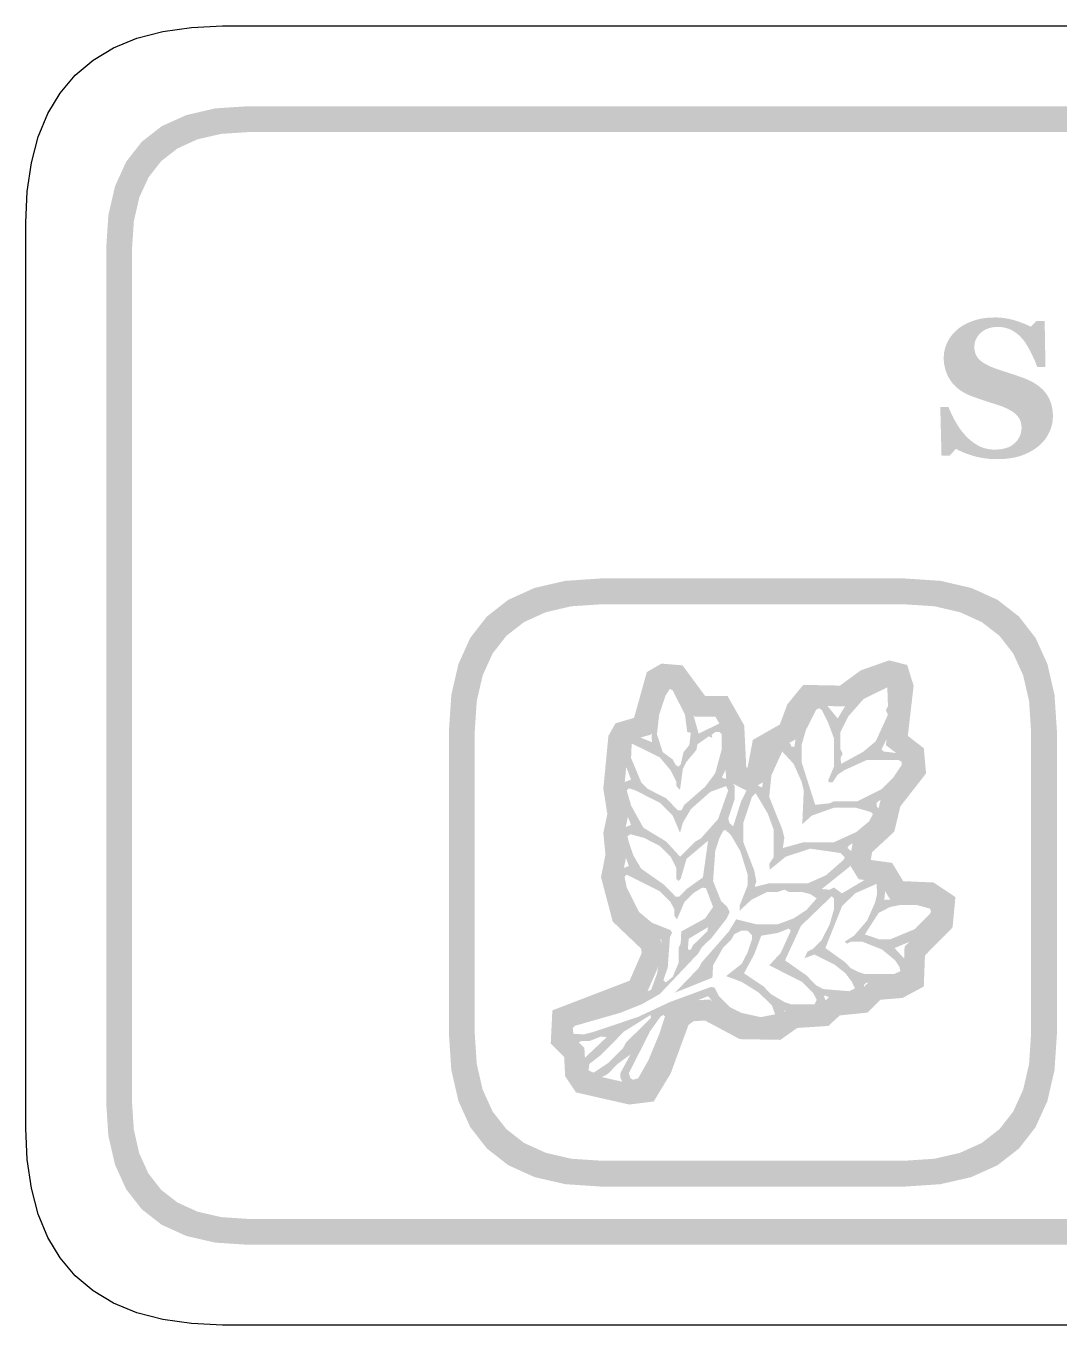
# Model space of a CAD drawing. Header units: millimetres. Extents: x 6 to 297, y 55 to 451.
# Drawn here: x 5.96 to 21.93, y 316.16 to 336.24 of the extents above; entities that cross this region are included whole.
import ezdxf

# ---------------------------------------------------------------- set-up
doc = ezdxf.new("R2010")
doc.units = ezdxf.units.MM
doc.layers.add('CUT', color=1, linetype='Continuous')
doc.layers.add('RASTER', color=7, linetype='Continuous')

msp = doc.modelspace()

# ---------------------------------------------------------------- hatches: boundary and pattern name
at = {"layer": 'RASTER'}
h = msp.add_hatch(color=7, dxfattribs=at)
h.paths.add_polyline_path([(7.2, 332.8), (7.234, 333.316), (7.337, 333.763), (7.509, 334.141), (7.75, 334.45), (8.059, 334.691), (8.438, 334.862), (8.884, 334.966), (9.4, 335), (66.6, 335), (67.116, 334.966), (67.563, 334.862), (67.941, 334.691), (68.25, 334.45), (68.491, 334.141), (68.663, 333.763), (68.766, 333.316), (68.8, 332.8), (68.8, 319.6), (68.766, 319.084), (68.663, 318.638), (68.491, 318.259), (68.25, 317.95), (67.941, 317.709), (67.563, 317.537), (67.116, 317.434), (66.6, 317.4), (9.4, 317.4), (8.884, 317.434), (8.438, 317.537), (8.059, 317.709), (7.75, 317.95), (7.509, 318.259), (7.337, 318.638), (7.234, 319.084), (7.2, 319.6)])
h.paths.add_polyline_path([(7.6, 332.8), (7.6, 319.6), (7.628, 319.178), (7.712, 318.813), (7.853, 318.503), (8.05, 318.25), (8.303, 318.053), (8.612, 317.912), (8.978, 317.828), (9.4, 317.8), (66.6, 317.8), (67.022, 317.828), (67.387, 317.912), (67.697, 318.053), (67.95, 318.25), (68.147, 318.503), (68.288, 318.813), (68.372, 319.178), (68.4, 319.6), (68.4, 332.8), (68.372, 333.222), (68.288, 333.588), (68.147, 333.897), (67.95, 334.15), (67.697, 334.347), (67.387, 334.488), (67.022, 334.572), (66.6, 334.6), (9.4, 334.6), (8.978, 334.572), (8.612, 334.488), (8.303, 334.347), (8.05, 334.15), (7.853, 333.897), (7.712, 333.588), (7.628, 333.222), (7.6, 332.8)], flags=0)
msp.add_hatch(color=7, dxfattribs=at).paths.add_polyline_path([(20.976, 329.544), (20.928, 329.545), (20.882, 329.547), (20.836, 329.551), (20.792, 329.556), (20.748, 329.563), (20.704, 329.571), (20.662, 329.58), (20.62, 329.591), (20.58, 329.603), (20.541, 329.616), (20.504, 329.629), (20.468, 329.642), (20.434, 329.657), (20.402, 329.671), (20.371, 329.687), (20.341, 329.703), (20.24, 329.6), (20.116, 329.6), (20.097, 330.351), (20.223, 330.351), (20.234, 330.325), (20.245, 330.297), (20.258, 330.27), (20.271, 330.242), (20.285, 330.213), (20.3, 330.184), (20.315, 330.155), (20.331, 330.126), (20.348, 330.097), (20.365, 330.068), (20.383, 330.04), (20.402, 330.013), (20.421, 329.987), (20.441, 329.962), (20.462, 329.937), (20.483, 329.913), (20.506, 329.89), (20.529, 329.867), (20.553, 329.845), (20.578, 329.824), (20.603, 329.805), (20.629, 329.787), (20.656, 329.77), (20.683, 329.754), (20.712, 329.739), (20.741, 329.727), (20.772, 329.716), (20.803, 329.708), (20.836, 329.701), (20.87, 329.696), (20.905, 329.693), (20.942, 329.692), (20.99, 329.694), (21.036, 329.698), (21.078, 329.706), (21.118, 329.717), (21.155, 329.73), (21.188, 329.747), (21.219, 329.767), (21.247, 329.79), (21.272, 329.815), (21.294, 329.842), (21.312, 329.87), (21.327, 329.9), (21.339, 329.931), (21.347, 329.964), (21.352, 329.999), (21.354, 330.035), (21.352, 330.065), (21.348, 330.093), (21.341, 330.121), (21.331, 330.147), (21.318, 330.172), (21.303, 330.196), (21.285, 330.218), (21.263, 330.239), (21.239, 330.26), (21.212, 330.279), (21.182, 330.298), (21.149, 330.316), (21.112, 330.334), (21.073, 330.351), (21.03, 330.367), (20.984, 330.382), (20.954, 330.392), (20.924, 330.402), (20.895, 330.411), (20.866, 330.42), (20.838, 330.429), (20.811, 330.438), (20.784, 330.447), (20.758, 330.455), (20.732, 330.464), (20.707, 330.472), (20.682, 330.481), (20.658, 330.49), (20.634, 330.498), (20.61, 330.507), (20.587, 330.516), (20.564, 330.524), (20.513, 330.546), (20.466, 330.571), (20.422, 330.597), (20.381, 330.626), (20.344, 330.657), (20.31, 330.69), (20.28, 330.725), (20.253, 330.763), (20.229, 330.802), (20.208, 330.843), (20.191, 330.885), (20.176, 330.928), (20.165, 330.971), (20.157, 331.017), (20.152, 331.063), (20.151, 331.11), (20.152, 331.141), (20.154, 331.17), (20.158, 331.2), (20.164, 331.229), (20.171, 331.259), (20.181, 331.287), (20.191, 331.316), (20.204, 331.344), (20.218, 331.372), (20.233, 331.399), (20.25, 331.425), (20.268, 331.45), (20.288, 331.475), (20.31, 331.499), (20.333, 331.523), (20.357, 331.545), (20.382, 331.566), (20.409, 331.585), (20.438, 331.604), (20.468, 331.621), (20.499, 331.638), (20.533, 331.653), (20.568, 331.668), (20.605, 331.682), (20.643, 331.694), (20.682, 331.705), (20.722, 331.714), (20.762, 331.721), (20.804, 331.727), (20.846, 331.731), (20.889, 331.733), (20.933, 331.734), (20.976, 331.734), (21.018, 331.731), (21.06, 331.728), (21.1, 331.722), (21.141, 331.716), (21.18, 331.707), (21.219, 331.698), (21.257, 331.687), (21.294, 331.675), (21.328, 331.663), (21.361, 331.651), (21.392, 331.639), (21.42, 331.627), (21.447, 331.615), (21.472, 331.603), (21.494, 331.591), (21.583, 331.679), (21.711, 331.679), (21.723, 330.97), (21.597, 330.97), (21.585, 330.998), (21.574, 331.027), (21.562, 331.056), (21.549, 331.085), (21.536, 331.114), (21.522, 331.144), (21.508, 331.174), (21.493, 331.203), (21.478, 331.232), (21.463, 331.26), (21.448, 331.287), (21.432, 331.313), (21.417, 331.337), (21.401, 331.36), (21.385, 331.381), (21.368, 331.402), (21.35, 331.422), (21.331, 331.442), (21.311, 331.461), (21.291, 331.478), (21.27, 331.495), (21.248, 331.51), (21.226, 331.524), (21.203, 331.537), (21.179, 331.549), (21.154, 331.559), (21.128, 331.568), (21.101, 331.575), (21.073, 331.581), (21.044, 331.585), (21.014, 331.587), (20.983, 331.588), (20.944, 331.586), (20.907, 331.582), (20.872, 331.575), (20.839, 331.565), (20.808, 331.553), (20.778, 331.538), (20.75, 331.519), (20.724, 331.498), (20.701, 331.475), (20.68, 331.451), (20.663, 331.425), (20.649, 331.398), (20.638, 331.37), (20.63, 331.341), (20.626, 331.31), (20.624, 331.277), (20.625, 331.247), (20.629, 331.218), (20.636, 331.19), (20.646, 331.164), (20.658, 331.139), (20.673, 331.116), (20.691, 331.094), (20.711, 331.074), (20.734, 331.054), (20.761, 331.035), (20.79, 331.017), (20.823, 330.999), (20.858, 330.982), (20.897, 330.966), (20.938, 330.95), (20.983, 330.934), (21.01, 330.925), (21.037, 330.916), (21.065, 330.907), (21.092, 330.898), (21.12, 330.889), (21.148, 330.88), (21.176, 330.87), (21.204, 330.861), (21.232, 330.852), (21.259, 330.843), (21.285, 330.834), (21.311, 330.825), (21.335, 330.817), (21.359, 330.808), (21.382, 330.799), (21.405, 330.791), (21.456, 330.769), (21.505, 330.746), (21.55, 330.721), (21.592, 330.693), (21.631, 330.664), (21.666, 330.633), (21.699, 330.6), (21.728, 330.565), (21.754, 330.527), (21.776, 330.488), (21.795, 330.447), (21.811, 330.403), (21.823, 330.357), (21.831, 330.309), (21.837, 330.259), (21.838, 330.206), (21.837, 330.173), (21.834, 330.14), (21.83, 330.107), (21.823, 330.074), (21.814, 330.041), (21.803, 330.009), (21.79, 329.977), (21.775, 329.946), (21.759, 329.915), (21.741, 329.885), (21.722, 329.857), (21.701, 329.83), (21.679, 329.805), (21.656, 329.781), (21.632, 329.758), (21.605, 329.736), (21.576, 329.714), (21.545, 329.693), (21.512, 329.673), (21.479, 329.655), (21.445, 329.637), (21.409, 329.622), (21.372, 329.607), (21.334, 329.594), (21.295, 329.582), (21.254, 329.572), (21.212, 329.564), (21.168, 329.557), (21.122, 329.551), (21.075, 329.547), (21.026, 329.545), (20.976, 329.544)])
h = msp.add_hatch(color=7, dxfattribs=at)
h.paths.add_polyline_path([(12.5, 325.35), (12.537, 325.901), (12.647, 326.378), (12.83, 326.782), (13.087, 327.112), (13.418, 327.37), (13.822, 327.553), (14.299, 327.663), (14.85, 327.7), (19.55, 327.7), (20.101, 327.663), (20.578, 327.553), (20.982, 327.37), (21.313, 327.112), (21.57, 326.782), (21.753, 326.378), (21.863, 325.901), (21.9, 325.35), (21.9, 320.65), (21.863, 320.099), (21.753, 319.622), (21.57, 319.218), (21.313, 318.887), (20.982, 318.63), (20.578, 318.447), (20.101, 318.337), (19.55, 318.3), (14.85, 318.3), (14.299, 318.337), (13.822, 318.447), (13.418, 318.63), (13.087, 318.888), (12.83, 319.218), (12.647, 319.622), (12.537, 320.099), (12.5, 320.65)])
h.paths.add_polyline_path([(12.9, 325.35), (12.9, 320.65), (12.93, 320.193), (13.022, 319.797), (13.174, 319.462), (13.388, 319.188), (13.662, 318.974), (13.997, 318.822), (14.393, 318.73), (14.85, 318.7), (19.55, 318.7), (20.007, 318.73), (20.403, 318.822), (20.738, 318.974), (21.013, 319.188), (21.226, 319.462), (21.378, 319.797), (21.47, 320.193), (21.5, 320.65), (21.5, 325.35), (21.47, 325.807), (21.378, 326.203), (21.226, 326.538), (21.013, 326.813), (20.738, 327.026), (20.403, 327.178), (20.007, 327.27), (19.55, 327.3), (14.85, 327.3), (14.393, 327.27), (13.997, 327.178), (13.662, 327.026), (13.388, 326.813), (13.174, 326.538), (13.022, 326.203), (12.93, 325.807), (12.9, 325.35)], flags=0)
h = msp.add_hatch(color=7, dxfattribs=at)
h.paths.add_polyline_path([(19.308, 326.434), (19.585, 326.363), (19.685, 326.042), (19.595, 325.267), (19.842, 325.076), (19.877, 324.686), (19.479, 324.176), (19.386, 323.786), (19.043, 323.469), (19.023, 323.355), (19.027, 323.348), (19.352, 323.304), (19.524, 323.021), (19.994, 323), (20.331, 322.775), (20.287, 322.306), (19.86, 321.873), (19.842, 321.392), (19.515, 321.216), (19.17, 321.188), (18.971, 320.989), (18.543, 320.946), (18.367, 320.783), (17.885, 320.752), (17.625, 320.568), (16.997, 320.579), (16.459, 320.867), (16.281, 320.856), (16.204, 320.799), (15.928, 320.048), (15.666, 319.615), (15.287, 319.568), (14.463, 319.756), (14.297, 320.005), (14.281, 320.305), (14.074, 320.512), (14.099, 321.024), (15.293, 321.482), (15.481, 321.912), (15.47, 321.979), (15.032, 322.397), (14.851, 323.084), (14.92, 323.431), (14.887, 323.766), (14.949, 324.058), (14.887, 324.453), (14.966, 325.268), (15.075, 325.461), (15.362, 325.545), (15.56, 326.253), (15.786, 326.384), (16.112, 326.357), (16.461, 325.883), (16.808, 325.883), (17.066, 325.428), (17.097, 324.782), (17.11, 324.775), (17.118, 324.78), (17.199, 325.205), (17.616, 325.443), (17.732, 325.754), (17.978, 326.055), (18.546, 326.044), (18.869, 326.28)])
h.paths.add_polyline_path([(19.322, 326.1), (19.02, 325.994), (18.648, 325.722), (18.128, 325.732), (18.014, 325.592), (17.876, 325.222), (17.485, 325), (17.406, 324.583), (17.127, 324.408), (16.786, 324.581), (16.75, 325.337), (16.621, 325.563), (16.3, 325.563), (15.941, 326.05), (15.86, 326.057), (15.833, 326.041), (15.623, 325.287), (15.289, 325.19), (15.278, 325.17), (15.21, 324.463), (15.275, 324.049), (15.21, 323.748), (15.244, 323.415), (15.179, 323.094), (15.319, 322.566), (15.769, 322.136), (15.812, 321.869), (15.532, 321.231), (14.409, 320.8), (14.401, 320.638), (14.594, 320.445), (14.612, 320.11), (14.659, 320.039), (15.304, 319.893), (15.473, 319.913), (15.638, 320.187), (15.936, 320.999), (16.167, 321.169), (16.529, 321.192), (17.08, 320.898), (17.526, 320.89), (17.774, 321.066), (18.233, 321.095), (18.404, 321.253), (18.825, 321.296), (19.027, 321.498), (19.422, 321.53), (19.529, 321.587), (19.545, 322.009), (19.979, 322.45), (19.995, 322.615), (19.891, 322.684), (19.34, 322.709), (19.158, 323.007), (18.835, 323.051), (18.686, 323.29), (18.746, 323.631), (19.097, 323.955), (19.184, 324.319), (19.547, 324.783), (19.536, 324.908), (19.256, 325.124), (19.359, 326.012), (19.332, 326.098), (19.322, 326.1)], flags=0)
h = msp.add_hatch(color=7, dxfattribs=at)
h.paths.add_polyline_path([(15.86, 326.15), (15.993, 326.104), (16.127, 325.937), (16.25, 325.693), (16.361, 325.302), (16.684, 325.459), (16.761, 325.436), (16.818, 325.359), (16.818, 325.192), (16.851, 325.092), (16.785, 324.758), (16.718, 324.625), (16.861, 324.568), (16.918, 324.491), (16.918, 324.291), (16.818, 323.99), (16.841, 323.914), (16.895, 323.867), (17.018, 324.257), (17.108, 324.434), (17.219, 324.525), (17.342, 324.468), (17.385, 324.758), (17.452, 324.959), (17.576, 325.169), (17.686, 325.192), (17.776, 325.149), (17.796, 325.102), (17.843, 325.102), (17.886, 325.393), (18.11, 325.803), (18.22, 325.86), (18.263, 325.837), (18.511, 325.536), (18.611, 325.703), (18.878, 325.97), (19.088, 326.094), (19.322, 326.16), (19.365, 326.137), (19.422, 326.06), (19.422, 325.693), (19.322, 325.326), (19.188, 325.059), (19.222, 325.025), (19.489, 324.992), (19.599, 324.935), (19.622, 324.792), (19.532, 324.615), (19.445, 324.535), (19.399, 324.448), (19.111, 324.234), (19.111, 324.181), (19.188, 324.091), (19.131, 323.914), (18.965, 323.747), (18.677, 323.566), (18.664, 323.533), (18.754, 323.456), (18.754, 323.356), (18.697, 323.246), (18.263, 322.899), (18.387, 322.889), (18.454, 322.922), (18.577, 322.832), (18.955, 323.056), (19.155, 323.089), (19.255, 322.989), (19.232, 322.732), (19.889, 322.755), (20.066, 322.665), (20.09, 322.521), (20.033, 322.411), (19.766, 322.144), (19.389, 321.987), (19.565, 321.797), (19.622, 321.687), (19.599, 321.543), (19.522, 321.487), (19.389, 321.453), (18.955, 321.453), (18.921, 321.42), (18.898, 321.276), (18.821, 321.219), (18.387, 321.219), (18.32, 321.253), (18.297, 321.243), (18.32, 321.186), (18.297, 321.043), (18.153, 320.986), (17.686, 321.019), (17.643, 320.862), (17.552, 320.819), (17.118, 320.819), (16.985, 320.852), (16.741, 320.976), (16.507, 321.243), (15.993, 321.043), (15.816, 320.485), (15.593, 319.974), (15.526, 319.874), (15.416, 319.817), (15.316, 319.817), (15.205, 319.874), (15.149, 319.984), (15.149, 320.051), (15.306, 320.341), (15.105, 320.195), (14.958, 320.041), (14.781, 319.951), (14.681, 319.951), (14.591, 319.994), (14.548, 320.084), (14.571, 320.261), (14.938, 320.609), (14.848, 320.619), (14.681, 320.552), (14.548, 320.552), (14.481, 320.518), (14.337, 320.609), (14.314, 320.819), (14.337, 320.862), (14.448, 320.919), (15.149, 321.119), (15.626, 321.343), (15.716, 321.587), (15.783, 321.921), (15.783, 322.121), (15.539, 322.244), (15.339, 322.445), (15.182, 322.722), (15.115, 322.955), (15.139, 323.199), (15.282, 323.256), (15.149, 323.623), (15.149, 323.79), (15.172, 323.834), (15.316, 323.89), (15.149, 324.324), (15.149, 324.491), (15.172, 324.535), (15.316, 324.591), (15.215, 324.858), (15.192, 325.102), (15.215, 325.192), (15.282, 325.259), (15.416, 325.259), (15.639, 325.169), (15.616, 325.593), (15.683, 325.86), (15.806, 326.104)])
h.paths.add_polyline_path([(19.278, 326.017), (18.911, 325.837), (18.677, 325.57), (18.554, 325.326), (18.554, 325.059), (18.587, 324.992), (18.554, 324.925), (18.564, 324.835), (18.898, 325.015), (19.098, 325.182), (19.288, 325.593), (19.255, 325.66), (19.288, 325.726)], flags=0)
h.paths.add_polyline_path([(15.917, 325.994), (15.85, 325.893), (15.75, 325.593), (15.716, 325.292), (15.806, 325.015), (15.96, 324.902), (16.007, 324.815), (16.05, 324.792), (16.083, 324.825), (16.127, 325.015), (16.217, 325.125), (16.24, 325.316), (16.184, 325.326), (16.15, 325.593), (15.96, 325.97)], flags=0)
h.paths.add_polyline_path([(18.22, 325.693), (18.177, 325.67), (18.02, 325.359), (17.953, 325.125), (17.953, 324.858), (18.163, 324.201), (18.387, 324.224), (18.454, 324.257), (18.821, 324.257), (19.198, 324.448), (19.365, 324.615), (19.499, 324.815), (19.499, 324.868), (19.455, 324.892), (18.955, 324.892), (18.611, 324.735), (18.511, 324.668), (18.43, 324.548), (18.377, 324.548), (18.364, 324.581), (18.454, 324.792), (18.454, 325.226), (18.364, 325.469), (18.263, 325.67)], flags=0)
h.paths.add_polyline_path([(16.618, 325.326), (16.561, 325.282), (16.574, 325.236), (16.517, 325.259), (16.341, 325.136), (16.327, 325.049), (16.174, 324.868), (16.117, 324.758), (16.073, 324.434), (16.017, 324.491), (16.017, 324.558), (15.927, 324.735), (15.76, 324.935), (15.326, 325.149), (15.316, 324.925), (15.473, 324.548), (15.573, 324.448), (15.86, 324.301), (16.04, 324.114), (16.093, 324.114), (16.14, 324.201), (16.461, 324.481), (16.618, 324.691), (16.718, 325.059), (16.718, 325.292), (16.684, 325.326)], flags=0)
h.paths.add_polyline_path([(17.653, 325.025), (17.486, 324.658), (17.452, 324.324), (17.653, 323.823), (17.686, 323.69), (17.663, 323.533), (17.986, 323.623), (18.454, 323.623), (18.798, 323.78), (18.998, 323.947), (19.055, 324.057), (19.021, 324.091), (18.788, 324.157), (18.454, 324.157), (18.11, 324.034), (17.963, 323.9), (17.986, 324.424), (17.953, 324.558), (17.829, 324.835)], flags=0)
h.paths.add_polyline_path([(16.785, 324.491), (16.541, 324.401), (16.24, 324.134), (16.117, 323.924), (16.073, 323.767), (15.96, 324.034), (15.76, 324.234), (15.382, 324.424), (15.282, 324.458), (15.249, 324.424), (15.316, 324.191), (15.506, 323.847), (15.86, 323.633), (16.073, 323.4), (16.307, 323.633), (16.394, 323.68), (16.661, 323.98), (16.818, 324.424)], flags=0)
h.paths.add_polyline_path([(17.242, 324.381), (17.185, 324.324), (17.052, 323.924), (17.052, 323.623), (17.219, 323.189), (17.252, 323.022), (17.229, 322.932), (17.452, 322.989), (18.053, 322.989), (18.33, 323.112), (18.597, 323.346), (18.621, 323.389), (18.554, 323.456), (18.087, 323.523), (17.709, 323.4), (17.462, 323.199), (17.452, 323.289), (17.519, 323.389), (17.519, 323.823), (17.429, 324.067)], flags=0)
h.paths.add_polyline_path([(16.775, 323.813), (16.741, 323.8), (16.684, 323.69), (16.618, 323.49), (16.584, 323.022), (16.708, 322.712), (16.795, 322.632), (16.841, 322.545), (16.795, 322.445), (16.561, 322.144), (16.407, 321.997), (16.361, 321.911), (15.76, 321.276), (15.483, 321.119), (15.149, 320.986), (14.448, 320.785), (14.414, 320.752), (14.424, 320.662), (14.581, 320.652), (14.715, 320.685), (15.416, 320.919), (15.917, 321.153), (16.551, 321.386), (16.608, 321.376), (16.674, 321.243), (16.841, 321.076), (17.018, 320.986), (17.319, 320.919), (17.542, 320.962), (17.496, 321.096), (17.295, 321.296), (17.028, 321.463), (16.785, 321.553), (17.028, 321.744), (17.118, 321.921), (17.185, 322.121), (17.185, 322.188), (17.118, 322.254), (17.018, 322.254), (16.908, 322.198), (16.861, 322.111), (16.741, 321.997), (16.584, 321.72), (16.574, 321.53), (15.993, 321.296), (16.361, 321.677), (16.407, 321.764), (16.828, 322.244), (16.941, 322.431), (17.252, 322.355), (17.586, 322.355), (17.829, 322.445), (18.03, 322.578), (18.187, 322.755), (18.087, 322.822), (17.953, 322.855), (17.753, 322.855), (17.686, 322.889), (17.586, 322.855), (17.419, 322.855), (17.175, 322.732), (16.995, 322.565), (16.995, 322.645), (17.118, 322.955), (17.118, 323.122), (17.008, 323.48), (16.861, 323.733)], flags=0)
h.paths.add_polyline_path([(15.306, 323.747), (15.259, 323.713), (15.282, 323.623), (15.349, 323.423), (15.473, 323.213), (15.826, 322.966), (16.007, 322.779), (16.06, 322.779), (16.174, 322.899), (16.427, 323.079), (16.507, 323.647), (16.174, 323.366), (16.083, 323.056), (16.05, 323.022), (16.017, 323.056), (16.017, 323.223), (15.927, 323.4), (15.76, 323.566), (15.516, 323.69)], flags=0)
h.paths.add_polyline_path([(15.249, 323.122), (15.215, 323.089), (15.249, 322.922), (15.439, 322.545), (15.639, 322.378), (15.927, 322.264), (15.95, 322.221), (15.917, 322.154), (15.883, 321.687), (15.816, 321.487), (15.85, 321.453), (15.96, 321.543), (16.05, 321.754), (16.05, 321.987), (16.083, 322.054), (16.093, 322.244), (16.461, 322.445), (16.584, 322.622), (16.474, 322.912), (16.417, 322.922), (16.274, 322.832), (16.14, 322.698), (16.027, 322.431), (15.983, 322.488), (15.983, 322.588), (15.927, 322.698), (15.76, 322.865)], flags=0)
h.paths.add_polyline_path([(19.111, 322.979), (18.778, 322.832), (18.577, 322.632), (18.32, 321.987), (18.631, 321.764), (18.711, 321.677), (18.821, 321.62), (18.921, 321.587), (19.389, 321.587), (19.479, 321.63), (19.465, 321.697), (19.399, 321.797), (19.198, 321.964), (18.888, 322.087), (18.721, 322.087), (18.654, 322.054), (18.621, 322.087), (18.764, 322.178), (18.965, 322.411), (19.088, 322.688), (19.121, 322.822)], flags=0)
h.paths.add_polyline_path([(18.42, 322.789), (17.943, 322.331), (17.696, 321.797), (18.03, 321.563), (18.177, 321.41), (18.287, 321.353), (18.687, 321.32), (18.778, 321.363), (18.731, 321.463), (18.631, 321.597), (18.464, 321.73), (18.153, 321.887), (17.996, 321.83), (18.043, 321.931), (18.13, 321.977), (18.263, 322.111), (18.387, 322.355), (18.454, 322.588), (18.454, 322.755)], flags=0)
h.paths.add_polyline_path([(19.489, 322.655), (19.322, 322.622), (19.145, 322.532), (18.931, 322.198), (19.155, 322.121), (19.322, 322.121), (19.699, 322.278), (19.933, 322.511), (19.956, 322.555), (19.933, 322.598), (19.722, 322.655)], flags=0)
h.paths.add_polyline_path([(16.507, 322.311), (16.207, 322.131), (16.194, 321.964), (16.24, 321.964), (16.274, 322.031), (16.494, 322.244)], flags=0)
h.paths.add_polyline_path([(17.753, 322.288), (17.586, 322.221), (17.329, 322.178), (17.219, 321.887), (17.062, 321.597), (17.362, 321.396), (17.476, 321.276), (17.686, 321.153), (17.786, 321.119), (18.153, 321.119), (18.187, 321.186), (18.13, 321.296), (17.963, 321.463), (17.452, 321.72), (17.629, 321.911), (17.786, 322.254)], flags=0)
h.paths.add_polyline_path([(15.616, 320.952), (15.205, 320.695), (14.858, 320.341), (14.671, 320.195), (14.658, 320.094), (14.738, 320.061), (14.958, 320.208), (15.192, 320.442), (15.239, 320.528), (15.626, 320.909)], flags=0)
h.paths.add_polyline_path([(15.816, 320.952), (15.773, 320.929), (15.606, 320.695), (15.282, 320.051), (15.306, 319.974), (15.349, 319.951), (15.426, 319.974), (15.583, 320.251), (15.75, 320.652), (15.84, 320.929)], flags=0)

# ---------------------------------------------------------------- linework, layer by layer
at = {"layer": 'CUT'}
msp.add_lwpolyline([(67.001, 316.16), (8.999, 316.16), (8.517, 316.181), (8.075, 316.244), (7.675, 316.349), (7.315, 316.497), (6.997, 316.688), (6.722, 316.922), (6.488, 317.197), (6.297, 317.515), (6.149, 317.875), (6.044, 318.275), (5.981, 318.717), (5.96, 319.199), (5.96, 333.201), (5.981, 333.683), (6.044, 334.125), (6.149, 334.525), (6.297, 334.885), (6.488, 335.203), (6.722, 335.478), (6.997, 335.712), (7.315, 335.903), (7.675, 336.051), (8.075, 336.156), (8.517, 336.219), (8.999, 336.24), (67.001, 336.24)], dxfattribs=at)

doc.saveas('drawing.dxf')
